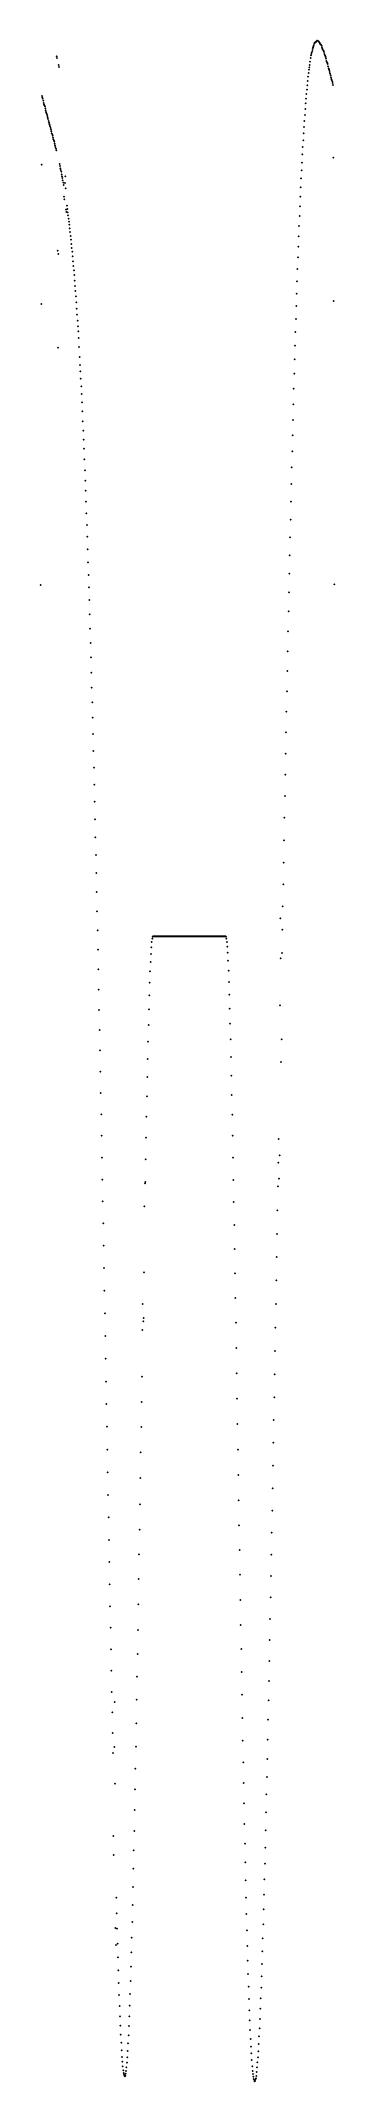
# Model space of a CAD drawing. Header units: metres. Extents: x 0 to 360, y -1401 to 1096.
import ezdxf

# ---------------------------------------------------------------- set-up
doc = ezdxf.new("R2010")
doc.units = ezdxf.units.M

msp = doc.modelspace()

# ---------------------------------------------------------------- linework, layer by layer
for p in [(19.5, 1077.4), (20, 1075.2), (330.5, 1075.2), (331, 1078.7), (331.5, 1080.4), (332, 1081.7), (332.5, 1083.9), (333, 1086.5), (333.5, 1088.2), (334, 1089.1), (334.5, 1090.8), (335, 1093), (335.5, 1094.3), (336, 1094.7), (336.5, 1094.7), (337, 1095.1), (337.5, 1095.6), (338, 1096), (338.5, 1096.4), (339, 1096.4), (339.5, 1096), (340, 1095.6), (340.5, 1095.6), (341, 1095.1), (341.5, 1094.3), (342, 1093), (342.5, 1092.1), (343, 1092.1), (343.5, 1091.7), (344, 1090.4), (344.5, 1088.6), (345, 1086.9), (345.5, 1085.6), (346, 1084.8), (346.5, 1083.9), (347, 1082.6), (347.5, 1080.4), (348, 1078.7), (348.5, 1077.8), (349, 1076.5), (349.5, 1074.4), (22, 1066.6), (22.5, 1064.4), (327.5, 1052.4), (328, 1057.1), (328.5, 1061), (329, 1064), (329.5, 1067), (330, 1070.9), (350, 1071.8), (350.5, 1070.1), (351, 1069.2), (351.5, 1067.9), (352, 1065.3), (352.5, 1062.7), (353, 1061.4), (353.5, 1060.1), (354, 1058.4), (354.5, 1056.2), (355, 1054.1), (355.5, 1051.9), (356, 1049.8), (1.5, 1029), (2, 1027.3), (2.5, 1025.6), (325, 1025.6), (325.5, 1031.2), (326, 1036.8), (326.5, 1042), (327, 1047.2), (356.5, 1048.5), (357, 1046.7), (357.5, 1044.6), (358, 1042.4), (3, 1023), (3.5, 1020.4), (4, 1018.7), (4.5, 1017.4), (5, 1016.1), (5.5, 1013.9), (6, 1011.3), (6.5, 1009.2), (7, 1007.9), (7.5, 1006.6), (8, 1004.4), (8.5, 1002.2), (9, 1000.5), (323.5, 1005.7), (324, 1013), (324.5, 1020), (9.5, 998.4), (10, 996.2), (10.5, 994.5), (11, 993.2), (11.5, 991.9), (12, 989.7), (12.5, 987.6), (13, 985.4), (13.5, 983.2), (14, 981.9), (14.5, 980.2), (15, 978), (15.5, 975.9), (16, 974.2), (321.5, 974.6), (322, 983.2), (322.5, 991), (323, 998.4), (16.5, 972.9), (17, 970.7), (17.5, 968.5), (18, 966.4), (18.5, 964.2), (19, 962.5), (320.5, 957.3), (321, 966.4), (358.5, 953.4), (1, 944.8), (23, 945.6), (23.5, 943.1), (24, 940.5), (24.5, 938.3), (25, 936.1), (25.5, 933.1), (26, 930.5), (26.5, 928.4), (27, 925.8), (30, 930.5), (319, 927.9), (319.5, 937.9), (320, 947.4), (27.5, 922.8), (28, 919.7), (28.5, 905.5), (29, 902.4), (29.5, 922.3), (30.5, 915.8), (318, 905.5), (318.5, 917.1), (31, 889.9), (31.5, 886.9), (32, 894.7), (32.5, 890.4), (33, 886.5), (33.5, 882.6), (34, 878.7), (34.5, 875.2), (317, 882.1), (317.5, 893.8), (35, 871.3), (35.5, 867), (36, 862.3), (36.5, 857.5), (37, 852.8), (316, 857.1), (316.5, 869.6), (20.5, 839.4), (21.5, 835.5), (37.5, 847.6), (38, 842.8), (38.5, 838.1), (39, 832.5), (39.5, 826.4), (315, 831.2), (315.5, 844.6), (40, 820.8), (40.5, 815.6), (41, 809.6), (41.5, 802.7), (314, 801.8), (314.5, 816.9), (42, 796.2), (42.5, 790.1), (43, 783.6), (43.5, 776.3), (313.5, 786.7), (359, 778), (0.5, 774.1), (44, 768.5), (44.5, 761.2), (45, 753.8), (312.5, 756), (313, 771.6), (45.5, 746.9), (46, 740.9), (46.5, 732.7), (312, 740), (21, 720.6), (47, 721.4), (47.5, 709.3), (48, 699.4), (311, 706.3), (311.5, 723.2), (48.5, 691.6), (49, 683), (310.5, 689), (49.5, 673.5), (50, 664), (50.5, 654), (309.5, 651.5), (310, 670.5), (51, 642.8), (51.5, 630.7), (309, 632.4), (52, 619.1), (52.5, 608.3), (308.5, 613.4), (53, 597), (53.5, 584.1), (308, 594), (54, 570.7), (54.5, 558.1), (307, 553.8), (307.5, 574.1), (55, 545.6), (55.5, 532.2), (306.5, 532.2), (56, 518), (56.5, 503.7), (306, 510.2), (57, 489.5), (305.5, 488.6), (57.5, 473.9), (58, 457.9), (305, 466.6), (0, 430.3), (58.5, 442.4), (59, 427.2), (304.5, 444.1), (359.5, 431.1), (59.5, 411.7), (304, 421.2), (60, 394.4), (60.5, 376.7), (303.5, 397.9), (61, 359.4), (303, 373.7), (61.5, 341.7), (302, 324.9), (302.5, 349.1), (62, 323.1), (62.5, 304.6), (301.5, 300.2), (63, 286.4), (301, 275.2), (63.5, 267.8), (64, 248), (64.5, 227.2), (300.5, 249.7), (65, 206.5), (300, 223.8), (65.5, 185.8), (299.5, 197.9), (66, 165), (299, 171.9), (66.5, 143.4), (298.5, 145.2), (67, 121.4), (298, 117.5), (67.5, 99.8), (68, 77.8), (297.5, 90.3), (68.5, 54.4), (297, 63.9), (69, 30.7), (296.5, 36.7), (69.5, 7.3), (137.5, 0), (138, 0), (138.5, 0), (140.5, 0), (141, 0), (141.5, 0), (142, 0), (142.5, 0), (143, 0), (145, 0), (145.5, 0), (146, 0), (146.5, 0), (148, 0), (148.5, 0), (149, 0), (151, 0), (151.5, 0), (152.5, 0), (153, 0), (153.5, 0), (154, 0), (156, 0), (156.5, 0), (157, 0), (157.5, 0), (159.5, 0), (160, 0), (160.5, 0), (161.5, 0), (162, 0), (163, 0), (163.5, 0), (164, 0), (165, 0), (165.5, 0), (166, 0), (167.5, 0), (168, 0), (170, 0), (170.5, 0), (171, 0), (172.5, 0), (173, 0), (173.5, 0), (174.5, 0), (175, 0), (175.5, 0), (176.5, 0), (177, 0), (177.5, 0), (179, 0), (179.5, 0), (180, 0), (180.5, 0), (181, 0), (182.5, 0), (183, 0), (183.5, 0), (184, 0), (184.5, 0), (186.5, 0), (187, 0), (187.5, 0), (188, 0), (189, 0), (189.5, 0), (191.5, 0), (192, 0), (192.5, 0), (194.5, 0), (195, 0), (195.5, 0), (196.5, 0), (197, 0), (197.5, 0), (198, 0), (198.5, 0), (199, 0), (200, 0), (200.5, 0), (202.5, 0), (203, 0), (204.5, 0), (205, 0), (205.5, 0), (207.5, 0), (208, 0), (208.5, 0), (209, 0), (209.5, 0), (210, 0), (210.5, 0), (212.5, 0), (213, 0), (213.5, 0), (214, 0), (216.5, 0), (217, 0), (217.5, 0), (219.5, 0), (220, 0), (220.5, 0), (221, 0), (221.5, 0), (222, 0), (224, 0), (224.5, 0), (225, 0), (225.5, 0), (293.5, 22), (296, 8.2), (70, -16), (135, -21.6), (135.5, -13.4), (136, -6.9), (136.5, -2.6), (137, -0.4), (139, 0), (139.5, 0), (140, 0), (143.5, 0), (144, 0), (144.5, 0), (147, 0), (147.5, 0), (149.5, 0), (150, 0), (150.5, 0), (152, 0), (154.5, 0), (155, 0), (155.5, 0), (158, 0), (158.5, 0), (159, 0), (161, 0), (162.5, 0), (164.5, 0), (166.5, 0), (167, 0), (168.5, 0), (169, 0), (169.5, 0), (171.5, 0), (172, 0), (174, 0), (176, 0), (178, 0), (178.5, 0), (181.5, 0), (182, 0), (185, 0), (185.5, 0), (186, 0), (188.5, 0), (190, 0), (190.5, 0), (191, 0), (193, 0), (193.5, 0), (194, 0), (196, 0), (199.5, 0), (201, 0), (201.5, 0), (202, 0), (203.5, 0), (204, 0), (206, 0), (206.5, 0), (207, 0), (211, 0), (211.5, 0), (212, 0), (214.5, 0), (215, 0), (215.5, 0), (216, 0), (218, 0), (218.5, 0), (219, 0), (222.5, 0), (223, 0), (223.5, 0), (226, 0), (226.5, 0), (227, -0.4), (227.5, -2.6), (228, -6.9), (228.5, -12.5), (229, -19.9), (295.5, -20.3), (70.5, -40.2), (134, -42.8), (134.5, -31.1), (229.5, -29.8), (230, -41.9), (294, -26.8), (71, -65.2), (133, -72.1), (133.5, -56.6), (230.5, -55.7), (231, -71.3), (71.5, -89.9), (132.5, -89.4), (231.5, -88.6), (293, -84.2), (72, -114.5), (132, -108.4), (232, -106.7), (72.5, -139.5), (131.5, -128.7), (232.5, -126.1), (233, -147.7), (295, -126.1), (73, -165.5), (130.5, -171.9), (131, -149.9), (233.5, -170.6), (294.5, -153.8), (73.5, -191.8), (130, -195.7), (234, -194), (74, -217.7), (129.5, -220.8), (234.5, -218.2), (74.5, -244.1), (129, -246.2), (235, -244.1), (291.5, -248), (75, -270.9), (128.5, -273), (235.5, -270.9), (292.5, -267.8), (75.5, -297.6), (236, -298.1), (291, -276.9), (292, -296.4), (76, -324.4), (127.5, -302.4), (128, -300.7), (290.5, -305.9), (127, -330.5), (236.5, -325.3), (290, -335.2), (76.5, -351.2), (237, -353.4), (289.5, -364.2), (77, -378.4), (237.5, -382.8), (289, -392.3), (77.5, -406.1), (126.5, -411.3), (238, -412.6), (288.5, -420.8), (78, -433.7), (238.5, -442.8), (78.5, -461.4), (125, -450.1), (125.5, -471.3), (126, -467), (239, -473), (288, -450.1), (79, -489), (124.5, -481.7), (287.5, -479.1), (79.5, -517.1), (239.5, -503.7), (287, -507.6), (80, -545.2), (124, -539.1), (240, -534.8), (286.5, -536.1), (80.5, -572.4), (123.5, -569.8), (240.5, -565.9), (286, -564.2), (241, -597), (285.5, -591.8), (81, -600), (123, -600.5), (285, -619.9), (81.5, -628.1), (122.5, -631.6), (241.5, -628.1), (284.5, -648), (82, -656.2), (122, -663.1), (242, -659.2), (82.5, -683.9), (121.5, -695.1), (242.5, -690.3), (284, -675.6), (83, -711.1), (243, -721), (283.5, -702.9), (83.5, -738.7), (121, -726.2), (283, -730.1), (84, -765.9), (120.5, -756.4), (243.5, -751.2), (282.5, -756.9), (84.5, -793.2), (120, -786.7), (244, -781.5), (282, -782.8), (85, -819.9), (119.5, -817.8), (244.5, -812.2), (281.5, -809.1), (85.5, -846.3), (119, -848.9), (245, -842.8), (281, -835.5), (86, -872.6), (245.5, -872.2), (280.5, -861.4), (86.5, -899), (118.5, -878.3), (280, -886.9), (118, -906.3), (246, -900.3), (279.5, -911.5), (87, -924.9), (90.5, -937.4), (117.5, -934.4), (246.5, -928.4), (279, -935.3), (87.5, -950), (117, -963.4), (247, -956.9), (278.5, -959), (88, -975), (90, -992.3), (116.5, -991.9), (247.5, -984.5), (278, -983.2), (88.5, -999.6), (116, -1018.7), (248, -1010.9), (277.5, -1007), (91, -1037.2), (115.5, -1044.1), (248.5, -1036.4), (277, -1029), (115, -1069.6), (249, -1061.4), (276, -1072.2), (276.5, -1050.2), (114.5, -1095.1), (249.5, -1086.5), (275.5, -1094.3), (89, -1101.2), (114, -1118.9), (250, -1110.7), (275, -1115.4), (89.5, -1124.5), (113.5, -1141.3), (250.5, -1133.6), (274.5, -1135.3), (113, -1163.8), (251, -1155.6), (273.5, -1172.9), (274, -1154.3), (92.5, -1176.8), (93, -1195.8), (112.5, -1185.8), (251.5, -1176.6), (252, -1196.9), (273, -1191), (91.5, -1213.9), (93.5, -1214.8), (112, -1206.6), (252.5, -1216.6), (272.5, -1209.2), (92, -1234.7), (94, -1232.9), (111, -1243.7), (111.5, -1225.6), (253, -1235.8), (271.5, -1242.4), (272, -1226.4), (94.5, -1249.8), (95, -1265.8), (110.5, -1261.4), (253.5, -1253.8), (254, -1270), (270.5, -1273.1), (271, -1258), (95.5, -1281.3), (96, -1296), (109.5, -1294.7), (110, -1278.7), (254.5, -1285.5), (270, -1286.9), (96.5, -1309.4), (97, -1321.9), (108.5, -1321.9), (109, -1309), (255, -1300.8), (255.5, -1314.6), (269, -1312.8), (269.5, -1299.9), (97.5, -1333.6), (98, -1344.4), (107.5, -1345.2), (108, -1334), (256, -1327.1), (256.5, -1338.8), (267.5, -1346.5), (268, -1336.6), (268.5, -1325.4), (98.5, -1354.3), (99, -1363.8), (99.5, -1371.6), (106, -1372), (106.5, -1364.3), (107, -1355.2), (257, -1349.6), (257.5, -1359.1), (258, -1367.3), (266, -1372), (266.5, -1364.7), (267, -1356), (100, -1377.6), (100.5, -1383.3), (101, -1388), (101.5, -1391.5), (102, -1393.2), (102.5, -1394.5), (103, -1395.4), (103.5, -1394.5), (104, -1392.3), (104.5, -1388.9), (105, -1384.6), (105.5, -1378.9), (258.5, -1375.5), (259, -1383.3), (259.5, -1388.9), (260, -1392.8), (260.5, -1395.8), (263.5, -1398), (264, -1394.9), (264.5, -1390.2), (265, -1384.6), (265.5, -1378.5), (261, -1398.8), (261.5, -1401), (262, -1401.4), (262.5, -1401), (263, -1399.7)]:
    msp.add_point(p)

doc.saveas('drawing.dxf')
